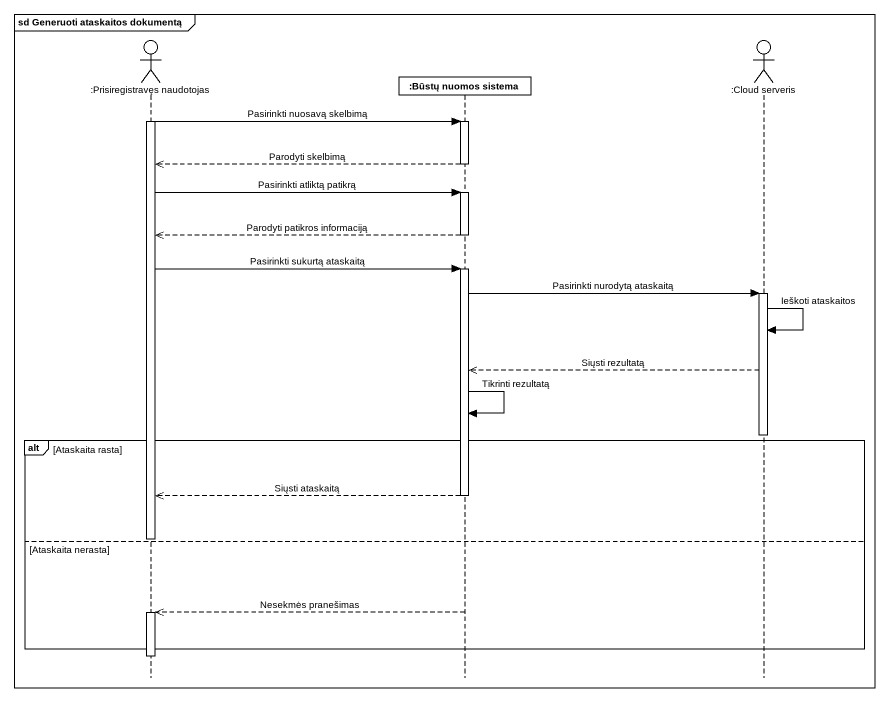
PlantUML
@startuml
mainframe sd Generuoti ataskaitos dokumentą
hide footbox
actor ":Prisiregistravęs naudotojas" as Prisiregistravęs_naudotojas
participant ":Būstų nuomos sistema" as Būstų_nuomos_sistema
actor ":Cloud serveris" as Cloud_serveris

activate Prisiregistravęs_naudotojas
Prisiregistravęs_naudotojas -> Būstų_nuomos_sistema : Pasirinkti nuosavą skelbimą
activate Būstų_nuomos_sistema
Būstų_nuomos_sistema -->> Prisiregistravęs_naudotojas : Parodyti skelbimą
deactivate Būstų_nuomos_sistema
Prisiregistravęs_naudotojas -> Būstų_nuomos_sistema : Pasirinkti atliktą patikrą
activate Būstų_nuomos_sistema
Būstų_nuomos_sistema -->> Prisiregistravęs_naudotojas : Parodyti patikros informaciją
deactivate Būstų_nuomos_sistema
Prisiregistravęs_naudotojas -> Būstų_nuomos_sistema : Pasirinkti sukurtą ataskaitą
activate Būstų_nuomos_sistema
Būstų_nuomos_sistema -> Cloud_serveris : Pasirinkti nurodytą ataskaitą
activate Cloud_serveris
Cloud_serveris -> Cloud_serveris : Ieškoti ataskaitos
Cloud_serveris -->> Būstų_nuomos_sistema : Siųsti rezultatą
Būstų_nuomos_sistema -> Būstų_nuomos_sistema : Tikrinti rezultatą
deactivate Cloud_serveris
alt Ataskaita rasta
  Būstų_nuomos_sistema -->> Prisiregistravęs_naudotojas : Siųsti ataskaitą
  deactivate Būstų_nuomos_sistema
  deactivate Prisiregistravęs_naudotojas
else Ataskaita nerasta
  Būstų_nuomos_sistema -->> Prisiregistravęs_naudotojas : Nesekmės pranešimas
  activate Prisiregistravęs_naudotojas
end
deactivate Prisiregistravęs_naudotojas
@enduml
